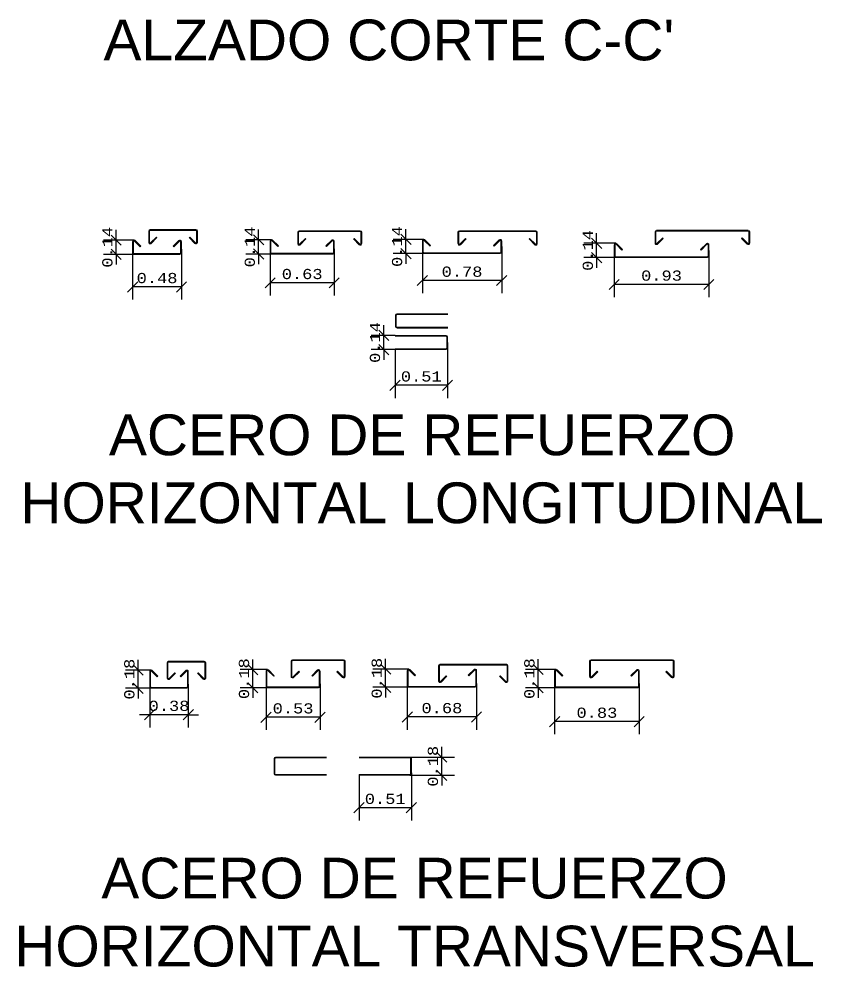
# Model space of a CAD drawing. Header units: millimetres. Extents: x 1263 to 2085, y 1308 to 1444.
# Drawn here: x 2043.97 to 2051.85, y 1368.88 to 1378.19 of the extents above; entities that cross this region are included whole.
import ezdxf

# ---------------------------------------------------------------- set-up
doc = ezdxf.new("R2010")
doc.units = ezdxf.units.MM
for name, color, linetype, lineweight in [('Acero de refuerzo estribos', 92, 'Continuous', 0), ('Acero de refuerzo horizontal', 30, 'Continuous', 0), ('Cotas', 144, 'Continuous', 0)]:
    doc.layers.add(name, color=color, linetype=linetype, lineweight=lineweight)
doc.styles.add('corrier new', font='cour.ttf', dxfattribs={"height": 0.1})
doc.styles.get("Standard").update_dxf_attribs({"font": 'arial.ttf'})
doc.dimstyles.new('Ing_metros_anotativa', dxfattribs={"dimscale": 0, "dimtxt": 0.1, "dimasz": 0.1, "dimexe": 0.125, "dimexo": 0.2, "dimgap": 0.03, "dimtad": 1, "dimzin": 1, "dimdsep": 46, "dimtxsty": 'corrier new', "dimblk": 'OBLIQUE', "dimcen": 0, "dimadec": 0, "dimazin": 0, "dimtfac": 1, "dimtix": 1, "dimtmove": 0, "dimatfit": 3, "dimfxl": 1, "dimarcsym": 0})

# ---------------------------------------------------------------- blocks, each defined once
blk = doc.blocks.new('Acero de refuerzo horizontal corto')
at = {"transparency": 33554687}
for p, q in [((-0.0143, 0), (-0.0143, 0.15)), ((-0.0064, 0), (-0.0064, 0.15)), ((0.3507, 0.1643), (0, 0.1643)), ((0.3507, 0.1563), (0, 0.1563)), ((0.3571, 0), (0.3571, 0.15)), ((0.365, 0), (0.365, 0.15))]:
    blk.add_line(p, q, dxfattribs=at)
for points in [[(-0.0097, -0.0105, -0.20907), (-0.0143, 0, -0.20907)], [(-0.0101, -0.0101, 0.414214), (0.0101, -0.0101), (0.0665, 0.0463), (0.0609, 0.0519), (0.0045, -0.0045, -0.414214), (-0.0045, -0.0045)], [(-0.0064, 0, 0.20907), (-0.0043, -0.0047)], [(0.3608, -0.0101, -0.414214), (0.3407, -0.0101), (0.2843, 0.0463), (0.2899, 0.0519), (0.3463, -0.0045, 0.414214), (0.3552, -0.0045)], [(0.3571, 0, -0.20907), (0.3551, -0.0047)], [(0.3604, -0.0105, 0.20907), (0.365, 0, 0.20907)]]:
    blk.add_lwpolyline(points, format="xyb", dxfattribs=at)
for centre, radius, start, end in [((0, 0.15), 0.0142, 90, 180), ((0, 0.15), 0.00635, 90, 180), ((0.3507, 0.15), 0.0142, 0, 90), ((0.3507, 0.15), 0.00635, 0, 90)]:
    blk.add_arc(centre, radius, start, end, dxfattribs=at)
blk = doc.blocks.new('Acero de refuerzo horizontal largo')
at = {"transparency": 33554687}
for p, q in [((-0.0143, 0), (-0.0143, 0.15)), ((-0.0064, 0), (-0.0064, 0.15)), ((0.6508, 0.1643), (0, 0.1643)), ((0.6508, 0.1564), (0, 0.1564)), ((0.6571, 0), (0.6571, 0.15)), ((0.665, 0), (0.665, 0.15))]:
    blk.add_line(p, q, dxfattribs=at)
for points in [[(-0.0097, -0.0105, -0.20907), (-0.0143, 0, -0.20907)], [(-0.0101, -0.0101, 0.414214), (0.0101, -0.0101), (0.0665, 0.0463), (0.0609, 0.0519), (0.0045, -0.0045, -0.414214), (-0.0045, -0.0045)], [(-0.0064, 0, 0.20907), (-0.0043, -0.0047)], [(0.6608, -0.0101, -0.414214), (0.6407, -0.0101), (0.5843, 0.0463), (0.5899, 0.0519), (0.6463, -0.0045, 0.414214), (0.6552, -0.0045)], [(0.6571, 0, -0.20907), (0.6551, -0.0047)], [(0.6604, -0.0105, 0.20907), (0.665, 0, 0.20907)]]:
    blk.add_lwpolyline(points, format="xyb", dxfattribs=at)
for centre, radius, start, end in [((0, 0.15), 0.0142, 90, 180), ((0, 0.15), 0.00635, 90, 180), ((0.6508, 0.15), 0.0142, 0, 90), ((0.6508, 0.15), 0.00635, 0, 90)]:
    blk.add_arc(centre, radius, start, end, dxfattribs=at)
blk = doc.blocks.new('acero más largo refuerzo horizontal')
at = {"transparency": 33554687}
for p, q in [((-0.0143, 0.15), (-0.0143, 0)), ((-0.0063, 0.15), (-0.0063, 0)), ((0.8071, 0.15), (0.8071, 0)), ((0.815, 0.15), (0.815, 0)), ((0.8008, -0.0063), (0, -0.0063)), ((0.8008, -0.0143), (0, -0.0143))]:
    blk.add_line(p, q, dxfattribs=at)
for points in [[(-0.0097, 0.1605, 0.20907), (-0.0143, 0.15, 0.20907)], [(-0.0101, 0.1601, -0.414214), (0.0101, 0.1601), (0.0665, 0.1037), (0.0609, 0.0981), (0.0045, 0.1545, 0.414214), (-0.0045, 0.1545)], [(-0.0063, 0.15, -0.20907), (-0.0043, 0.1547)], [(0.8108, 0.1601, 0.414214), (0.7907, 0.1601), (0.7343, 0.1037), (0.7399, 0.0981), (0.7963, 0.1545, -0.414214), (0.8052, 0.1545)], [(0.8071, 0.15, 0.20907), (0.8051, 0.1547)], [(0.8104, 0.1605, -0.20907), (0.815, 0.15, -0.20907)]]:
    blk.add_lwpolyline(points, format="xyb", dxfattribs=at)
for centre, radius, start, end in [((0, 0), 0.0142, 180, 270), ((0, 0), 0.00635, 180, 270), ((0.8008, 0), 0.0142, 270, 0), ((0.8008, 0), 0.00635, 270, 0)]:
    blk.add_arc(centre, radius, start, end, dxfattribs=at)
blk = doc.blocks.new('acero horizontal medio')
at = {"transparency": 33554687}
for p, q in [((-0.0143, 0), (-0.0143, 0.15)), ((-0.0064, 0), (-0.0064, 0.15)), ((0, 0.1643), (0.5008, 0.1643)), ((0, 0.1564), (0.5008, 0.1564)), ((0.5071, 0), (0.5071, 0.15)), ((0.515, 0), (0.515, 0.15))]:
    blk.add_line(p, q, dxfattribs=at)
for points in [[(-0.0097, -0.0105, -0.20907), (-0.0143, 0, -0.20907)], [(-0.0101, -0.0101, 0.414214), (0.0101, -0.0101), (0.0665, 0.0463), (0.0609, 0.0519), (0.0045, -0.0045, -0.414214), (-0.0045, -0.0045)], [(-0.0064, 0, 0.20907), (-0.0043, -0.0047)], [(0.5108, -0.0101, -0.414214), (0.4907, -0.0101), (0.4343, 0.0463), (0.4399, 0.0519), (0.4963, -0.0045, 0.414214), (0.5052, -0.0045)], [(0.5071, 0, -0.20907), (0.5051, -0.0047)], [(0.5104, -0.0105, 0.20907), (0.515, 0, 0.20907)]]:
    blk.add_lwpolyline(points, format="xyb", dxfattribs=at)
for centre, radius, start, end in [((0, 0.15), 0.0142, 90, 180), ((0, 0.15), 0.00635, 90, 180), ((0.5008, 0.15), 0.0142, 360, 90), ((0.5008, 0.15), 0.00635, 0, 90)]:
    blk.add_arc(centre, radius, start, end, dxfattribs=at)
blk = doc.blocks.new('horizontal 1 10 corte')
at = {"transparency": 33554687}
for p, q in [((-0.0143, 0), (-0.0143, -0.1115)), ((-0.0064, 0), (-0.0064, -0.1115)), ((0.4563, 0), (0.4563, -0.1115)), ((0.4642, 0), (0.4642, -0.1115)), ((0.45, -0.1179), (0, -0.1179)), ((0.45, -0.1258), (0, -0.1258))]:
    blk.add_line(p, q, dxfattribs=at)
for points in [[(-0.0097, 0.0105, 0.20907), (-0.0143, 0, 0.20907)], [(-0.0101, 0.0101, -0.414214), (0.0101, 0.0101), (0.0665, -0.0463), (0.0609, -0.0519), (0.0045, 0.0045, 0.414214), (-0.0045, 0.0045)], [(-0.0064, 0, -0.20907), (-0.0043, 0.0047)], [(0.4601, 0.0101, 0.414214), (0.4399, 0.0101), (0.3835, -0.0463), (0.3891, -0.0519), (0.4455, 0.0045, -0.414214), (0.4545, 0.0045)], [(0.4563, 0, 0.20907), (0.4543, 0.0047)], [(0.4597, 0.0105, -0.20907), (0.4642, 0, -0.20907)]]:
    blk.add_lwpolyline(points, format="xyb", dxfattribs=at)
for centre, radius, start, end in [((0, -0.1115), 0.0142, 180, 270), ((0, -0.1115), 0.00635, 180, 270), ((0.45, -0.1115), 0.0142, 270, 0), ((0.45, -0.1115), 0.00635, 270, 0)]:
    blk.add_arc(centre, radius, start, end, dxfattribs=at)
blk = doc.blocks.new('horizontal 2 10 corte')
at = {"transparency": 33554687}
for p, q in [((-0.0143, 0), (-0.0143, -0.1115)), ((-0.0064, 0), (-0.0064, -0.1115)), ((0.6063, 0), (0.6063, -0.1115)), ((0.6143, 0), (0.6143, -0.1115)), ((0.6, -0.1178), (0, -0.1178)), ((0.6, -0.1258), (0, -0.1258))]:
    blk.add_line(p, q, dxfattribs=at)
for points in [[(-0.0097, 0.0105, 0.20907), (-0.0143, 0, 0.20907)], [(-0.0101, 0.0101, -0.414214), (0.0101, 0.0101), (0.0665, -0.0463), (0.0609, -0.0519), (0.0045, 0.0045, 0.414214), (-0.0045, 0.0045)], [(-0.0064, 0, -0.20907), (-0.0043, 0.0047)], [(0.6101, 0.0101, 0.414214), (0.5899, 0.0101), (0.5335, -0.0463), (0.5391, -0.0519), (0.5955, 0.0045, -0.414214), (0.6045, 0.0045)], [(0.6063, 0, 0.20907), (0.6043, 0.0047)], [(0.6097, 0.0105, -0.20907), (0.6143, 0, -0.20907)]]:
    blk.add_lwpolyline(points, format="xyb", dxfattribs=at)
for centre, radius, start, end in [((0, -0.1115), 0.0142, 180, 270), ((0, -0.1115), 0.00635, 180, 270), ((0.6, -0.1115), 0.0142, 270, 0), ((0.6, -0.1115), 0.00635, 270, 0)]:
    blk.add_arc(centre, radius, start, end, dxfattribs=at)
blk = doc.blocks.new('horizontal 3 10')
at = {"transparency": 33554687}
for p, q in [((-0.7642, 0), (-0.7642, -0.1115)), ((-0.7563, 0), (-0.7563, -0.1115)), ((0.0063, 0), (0.0063, -0.1115)), ((0.0142, 0), (0.0142, -0.1115)), ((0, -0.1179), (-0.75, -0.1179)), ((0, -0.1258), (-0.75, -0.1258))]:
    blk.add_line(p, q, dxfattribs=at)
for points in [[(-0.7597, 0.0105, 0.20907), (-0.7642, 0, 0.20907)], [(-0.7601, 0.0101, -0.414214), (-0.7399, 0.0101), (-0.6835, -0.0463), (-0.6891, -0.0519), (-0.7455, 0.0045, 0.414214), (-0.7545, 0.0045)], [(-0.7563, 0, -0.20907), (-0.7543, 0.0047)], [(0.0101, 0.0101, 0.414214), (-0.0101, 0.0101), (-0.0665, -0.0463), (-0.0609, -0.0519), (-0.0045, 0.0045, -0.414214), (0.0045, 0.0045)], [(0.0063, 0, 0.20907), (0.0043, 0.0047)], [(0.0097, 0.0105, -0.20907), (0.0142, 0, -0.20907)]]:
    blk.add_lwpolyline(points, format="xyb", dxfattribs=at)
for centre, radius, start, end in [((-0.75, -0.1115), 0.0142, 180, 270), ((-0.75, -0.1115), 0.00635, 180, 270), ((0, -0.1115), 0.0142, 270, 0), ((0, -0.1115), 0.00635, 270, 0)]:
    blk.add_arc(centre, radius, start, end, dxfattribs=at)
blk = doc.blocks.new('horizontal 4 10')
at = {"transparency": 33554687}
for p, q in [((-0.0063, 0), (-0.0063, -0.1115)), ((-0.0143, 0), (-0.0143, -0.1115)), ((0.9064, 0), (0.9064, -0.1115)), ((0.9143, 0), (0.9143, -0.1115)), ((0.9, -0.1179), (0, -0.1179)), ((0.9, -0.1258), (0, -0.1258))]:
    blk.add_line(p, q, dxfattribs=at)
for points in [[(-0.0097, 0.0105, 0.20907), (-0.0143, 0, 0.20907)], [(-0.0101, 0.0101, -0.414214), (0.0101, 0.0101), (0.0665, -0.0463), (0.0609, -0.0519), (0.0045, 0.0045, 0.414214), (-0.0045, 0.0045)], [(-0.0063, 0, -0.20907), (-0.0043, 0.0047)], [(0.9101, 0.0101, 0.414214), (0.8899, 0.0101), (0.8335, -0.0463), (0.8391, -0.0519), (0.8955, 0.0045, -0.414214), (0.9045, 0.0045)], [(0.9064, 0, 0.20907), (0.9043, 0.0047)], [(0.9097, 0.0105, -0.20907), (0.9143, 0, -0.20907)]]:
    blk.add_lwpolyline(points, format="xyb", dxfattribs=at)
for centre, radius, start, end in [((0, -0.1115), 0.0142, 180, 270), ((0, -0.1115), 0.00635, 180, 270), ((0.9, -0.1115), 0.0142, 270, 0), ((0.9, -0.1115), 0.00635, 270, 0)]:
    blk.add_arc(centre, radius, start, end, dxfattribs=at)
blk = doc.blocks.new('_Oblique')
at = {"color": 0, "linetype": 'ByBlock', "lineweight": -2}
blk.add_line((-0.5, -0.5), (0.5, 0.5), dxfattribs=at)
blk = doc.blocks.new('*D337')
at = {"layer": 'Cotas', "color": 0, "lineweight": -2, "transparency": 16777216}
for p, q in [((2044.9249, 1376.0165), (2044.9249, 1376.1165)), ((2045.1006, 1376.0165), (2044.7999, 1376.0165)), ((2044.9249, 1375.8765), (2044.9249, 1376.0165)), ((2045.1006, 1375.8765), (2044.7999, 1375.8765)), ((2044.9249, 1375.8765), (2044.9249, 1375.7765))]:
    blk.add_line(p, q, dxfattribs=at)
at = {"layer": 'Defpoints', "color": 0, "transparency": 16777216}
for p in [(2044.9249, 1376.0165), (2045.1006, 1376.0165), (2045.1006, 1375.8765)]:
    blk.add_point(p, dxfattribs=at)
at = {"layer": 'Cotas', "color": 0, "lineweight": -2, "transparency": 16777216, "xscale": 0.1, "yscale": 0.1, "zscale": 0.1}
for p, rotation in [((2044.9249, 1376.0165), 270), ((2044.9249, 1375.8765), 90)]:
    blk.add_blockref('_Oblique', p, dxfattribs=dict(at, rotation=rotation))
at = {"layer": 'Cotas', "color": 0, "transparency": 16777216, "insert": (2044.8387, 1375.9465), "char_height": 0.1, "attachment_point": 5, "rotation": 90, "style": 'corrier new'}
blk.add_mtext('0.14', dxfattribs=at)
blk = doc.blocks.new('*D338')
at = {"layer": 'Cotas', "color": 0, "lineweight": -2, "transparency": 16777216}
for p, q in [((2045.0863, 1375.9272), (2045.0863, 1375.4323)), ((2045.5648, 1375.9272), (2045.5648, 1375.4323)), ((2045.5648, 1375.5573), (2045.0863, 1375.5573))]:
    blk.add_line(p, q, dxfattribs=at)
at = {"layer": 'Defpoints', "color": 0, "transparency": 16777216}
for p in [(2045.0863, 1375.9272), (2045.5648, 1375.9272), (2045.0863, 1375.5573)]:
    blk.add_point(p, dxfattribs=at)
at = {"layer": 'Cotas', "color": 0, "lineweight": -2, "transparency": 16777216, "xscale": 0.1, "yscale": 0.1, "zscale": 0.1, "rotation": 180}
blk.add_blockref('_Oblique', (2045.0863, 1375.5573), dxfattribs=at)
at = {"layer": 'Cotas', "color": 0, "lineweight": -2, "transparency": 16777216, "xscale": 0.1, "yscale": 0.1, "zscale": 0.1}
blk.add_blockref('_Oblique', (2045.5648, 1375.5573), dxfattribs=at)
at = {"layer": 'Cotas', "color": 0, "transparency": 16777216, "insert": (2045.3256, 1375.6435), "char_height": 0.1, "attachment_point": 5, "style": 'corrier new'}
blk.add_mtext('0.48', dxfattribs=at)
blk = doc.blocks.new('*D339')
at = {"layer": 'Cotas', "color": 0, "lineweight": -2, "transparency": 16777216}
for p, q in [((2046.4354, 1375.9293), (2046.4354, 1375.4719)), ((2047.0639, 1375.9293), (2047.0639, 1375.4719)), ((2047.0639, 1375.5969), (2046.4354, 1375.5969))]:
    blk.add_line(p, q, dxfattribs=at)
at = {"layer": 'Defpoints', "color": 0, "transparency": 16777216}
for p in [(2046.4354, 1375.9293), (2047.0639, 1375.9293), (2046.4354, 1375.5969)]:
    blk.add_point(p, dxfattribs=at)
at = {"layer": 'Cotas', "color": 0, "lineweight": -2, "transparency": 16777216, "xscale": 0.1, "yscale": 0.1, "zscale": 0.1, "rotation": 180}
blk.add_blockref('_Oblique', (2046.4354, 1375.5969), dxfattribs=at)
at = {"layer": 'Cotas', "color": 0, "lineweight": -2, "transparency": 16777216, "xscale": 0.1, "yscale": 0.1, "zscale": 0.1}
blk.add_blockref('_Oblique', (2047.0639, 1375.5969), dxfattribs=at)
at = {"layer": 'Cotas', "color": 0, "transparency": 16777216, "insert": (2046.7496, 1375.6831), "char_height": 0.1, "attachment_point": 5, "style": 'corrier new'}
blk.add_mtext('0.63', dxfattribs=at)
blk = doc.blocks.new('*D340')
at = {"layer": 'Cotas', "color": 0, "lineweight": -2, "transparency": 16777216}
for p, q in [((2046.3225, 1376.0195), (2046.3225, 1376.1195)), ((2046.4496, 1376.0195), (2046.1975, 1376.0195)), ((2046.3225, 1375.8795), (2046.3225, 1376.0195)), ((2046.4496, 1375.8795), (2046.1975, 1375.8795)), ((2046.3225, 1375.8795), (2046.3225, 1375.7795))]:
    blk.add_line(p, q, dxfattribs=at)
at = {"layer": 'Defpoints', "color": 0, "transparency": 16777216}
for p in [(2046.3225, 1376.0195), (2046.4496, 1376.0195), (2046.4496, 1375.8795)]:
    blk.add_point(p, dxfattribs=at)
at = {"layer": 'Cotas', "color": 0, "lineweight": -2, "transparency": 16777216, "xscale": 0.1, "yscale": 0.1, "zscale": 0.1}
for p, rotation in [((2046.3225, 1376.0195), 270), ((2046.3225, 1375.8795), 90)]:
    blk.add_blockref('_Oblique', p, dxfattribs=dict(at, rotation=rotation))
at = {"layer": 'Cotas', "color": 0, "transparency": 16777216, "insert": (2046.2363, 1375.9495), "char_height": 0.1, "attachment_point": 5, "rotation": 90, "style": 'corrier new'}
blk.add_mtext('0.14', dxfattribs=at)
blk = doc.blocks.new('*D341')
at = {"layer": 'Cotas', "color": 0, "lineweight": -2, "transparency": 16777216}
for p, q in [((2047.9291, 1375.9536), (2047.9291, 1375.4948)), ((2048.7076, 1375.9536), (2048.7076, 1375.4948)), ((2048.7076, 1375.6198), (2047.9291, 1375.6198))]:
    blk.add_line(p, q, dxfattribs=at)
at = {"layer": 'Defpoints', "color": 0, "transparency": 16777216}
for p in [(2047.9291, 1375.9536), (2048.7076, 1375.9536), (2047.9291, 1375.6198)]:
    blk.add_point(p, dxfattribs=at)
at = {"layer": 'Cotas', "color": 0, "lineweight": -2, "transparency": 16777216, "xscale": 0.1, "yscale": 0.1, "zscale": 0.1, "rotation": 180}
blk.add_blockref('_Oblique', (2047.9291, 1375.6198), dxfattribs=at)
at = {"layer": 'Cotas', "color": 0, "lineweight": -2, "transparency": 16777216, "xscale": 0.1, "yscale": 0.1, "zscale": 0.1}
blk.add_blockref('_Oblique', (2048.7076, 1375.6198), dxfattribs=at)
at = {"layer": 'Cotas', "color": 0, "transparency": 16777216, "insert": (2048.3183, 1375.706), "char_height": 0.1, "attachment_point": 5, "style": 'corrier new'}
blk.add_mtext('0.78', dxfattribs=at)
blk = doc.blocks.new('*D342')
at = {"layer": 'Cotas', "color": 0, "lineweight": -2, "transparency": 16777216}
for p, q in [((2047.7677, 1376.0236), (2047.7677, 1376.1236)), ((2047.9433, 1376.0236), (2047.6427, 1376.0236)), ((2047.7677, 1375.8836), (2047.7677, 1376.0236)), ((2047.9433, 1375.8836), (2047.6427, 1375.8836)), ((2047.7677, 1375.8836), (2047.7677, 1375.7836))]:
    blk.add_line(p, q, dxfattribs=at)
at = {"layer": 'Defpoints', "color": 0, "transparency": 16777216}
for p in [(2047.7677, 1376.0236), (2047.9433, 1376.0236), (2047.9433, 1375.8836)]:
    blk.add_point(p, dxfattribs=at)
at = {"layer": 'Cotas', "color": 0, "lineweight": -2, "transparency": 16777216, "xscale": 0.1, "yscale": 0.1, "zscale": 0.1}
for p, rotation in [((2047.7677, 1376.0236), 270), ((2047.7677, 1375.8836), 90)]:
    blk.add_blockref('_Oblique', p, dxfattribs=dict(at, rotation=rotation))
at = {"layer": 'Cotas', "color": 0, "transparency": 16777216, "insert": (2047.6815, 1375.9536), "char_height": 0.1, "attachment_point": 5, "rotation": 90, "style": 'corrier new'}
blk.add_mtext('0.14', dxfattribs=at)
blk = doc.blocks.new('*D343')
at = {"layer": 'Cotas', "color": 0, "lineweight": -2, "transparency": 16777216}
for p, q in [((2049.8117, 1375.915), (2049.8117, 1375.4563)), ((2050.7402, 1375.915), (2050.7402, 1375.4563)), ((2050.7402, 1375.5813), (2049.8117, 1375.5813))]:
    blk.add_line(p, q, dxfattribs=at)
at = {"layer": 'Defpoints', "color": 0, "transparency": 16777216}
for p in [(2049.8117, 1375.915), (2050.7402, 1375.915), (2049.8117, 1375.5813)]:
    blk.add_point(p, dxfattribs=at)
at = {"layer": 'Cotas', "color": 0, "lineweight": -2, "transparency": 16777216, "xscale": 0.1, "yscale": 0.1, "zscale": 0.1, "rotation": 180}
blk.add_blockref('_Oblique', (2049.8117, 1375.5813), dxfattribs=at)
at = {"layer": 'Cotas', "color": 0, "lineweight": -2, "transparency": 16777216, "xscale": 0.1, "yscale": 0.1, "zscale": 0.1}
blk.add_blockref('_Oblique', (2050.7402, 1375.5813), dxfattribs=at)
at = {"layer": 'Cotas', "color": 0, "transparency": 16777216, "insert": (2050.2759, 1375.6675), "char_height": 0.1, "attachment_point": 5, "style": 'corrier new'}
blk.add_mtext('0.93', dxfattribs=at)
blk = doc.blocks.new('*D344')
at = {"layer": 'Cotas', "color": 0, "lineweight": -2, "transparency": 16777216}
for p, q in [((2049.6393, 1375.985), (2049.6393, 1376.085)), ((2049.8259, 1375.985), (2049.5143, 1375.985)), ((2049.6393, 1375.845), (2049.6393, 1375.985)), ((2049.8259, 1375.845), (2049.5143, 1375.845)), ((2049.6393, 1375.845), (2049.6393, 1375.745))]:
    blk.add_line(p, q, dxfattribs=at)
at = {"layer": 'Defpoints', "color": 0, "transparency": 16777216}
for p in [(2049.6393, 1375.985), (2049.8259, 1375.985), (2049.8259, 1375.845)]:
    blk.add_point(p, dxfattribs=at)
at = {"layer": 'Cotas', "color": 0, "lineweight": -2, "transparency": 16777216, "xscale": 0.1, "yscale": 0.1, "zscale": 0.1}
for p, rotation in [((2049.6393, 1375.985), 270), ((2049.6393, 1375.845), 90)]:
    blk.add_blockref('_Oblique', p, dxfattribs=dict(at, rotation=rotation))
at = {"layer": 'Cotas', "color": 0, "transparency": 16777216, "insert": (2049.5531, 1375.915), "char_height": 0.1, "attachment_point": 5, "rotation": 90, "style": 'corrier new'}
blk.add_mtext('0.14', dxfattribs=at)
blk = doc.blocks.new('estribo delgado')
at = {"layer": 'Acero de refuerzo estribos', "transparency": 33554687}
for p, q in [((-0.0143, 0.1115), (-0.0143, 0)), ((-0.0064, 0.1115), (-0.0064, 0))]:
    blk.add_line(p, q, dxfattribs=at)
at = {"layer": 'Acero de refuerzo estribos'}
for p, q in [((0, 0.1258), (0.5, 0.1258)), ((0, 0.1179), (0.5, 0.1179)), ((0, -0.0064), (0.5, -0.0064)), ((0, -0.0143), (0.5, -0.0143))]:
    blk.add_line(p, q, dxfattribs=at)
at = {"layer": 'Acero de refuerzo estribos', "transparency": 33554687}
for centre, radius, start, end in [((0, 0.1115), 0.0142, 90, 180), ((0, 0.1115), 0.00635, 90, 180), ((0, 0), 0.0142, 180, 270), ((0, 0), 0.00635, 174.15874, 270)]:
    blk.add_arc(centre, radius, start, end, dxfattribs=at)
blk = doc.blocks.new('*D345')
at = {"layer": 'Cotas', "color": 0, "lineweight": -2, "transparency": 16777216}
for p, q in [((2047.6611, 1374.9498), (2047.6611, 1374.4672)), ((2048.1754, 1375.0119), (2048.1754, 1374.4672)), ((2048.1754, 1374.5922), (2047.6611, 1374.5922))]:
    blk.add_line(p, q, dxfattribs=at)
at = {"layer": 'Defpoints', "color": 0, "transparency": 16777216}
for p in [(2047.6611, 1374.9498), (2048.1754, 1375.0119), (2047.6611, 1374.5922)]:
    blk.add_point(p, dxfattribs=at)
at = {"layer": 'Cotas', "color": 0, "lineweight": -2, "transparency": 16777216, "xscale": 0.1, "yscale": 0.1, "zscale": 0.1, "rotation": 180}
blk.add_blockref('_Oblique', (2047.6611, 1374.5922), dxfattribs=at)
at = {"layer": 'Cotas', "color": 0, "lineweight": -2, "transparency": 16777216, "xscale": 0.1, "yscale": 0.1, "zscale": 0.1}
blk.add_blockref('_Oblique', (2048.1754, 1374.5922), dxfattribs=at)
at = {"layer": 'Cotas', "color": 0, "transparency": 16777216, "insert": (2047.9182, 1374.6784), "char_height": 0.1, "attachment_point": 5, "style": 'corrier new'}
blk.add_mtext('0.51', dxfattribs=at)
blk = doc.blocks.new('*D346')
at = {"layer": 'Cotas', "color": 0, "lineweight": -2, "transparency": 16777216}
for p, q in [((2047.5506, 1375.0819), (2047.5506, 1375.1819)), ((2047.6611, 1375.0819), (2047.4256, 1375.0819)), ((2047.5506, 1374.9419), (2047.5506, 1375.0819)), ((2047.6611, 1374.9419), (2047.4256, 1374.9419)), ((2047.5506, 1374.9419), (2047.5506, 1374.8419))]:
    blk.add_line(p, q, dxfattribs=at)
at = {"layer": 'Defpoints', "color": 0, "transparency": 16777216}
for p in [(2047.5506, 1375.0819), (2047.6611, 1375.0819), (2047.6611, 1374.9419)]:
    blk.add_point(p, dxfattribs=at)
at = {"layer": 'Cotas', "color": 0, "lineweight": -2, "transparency": 16777216, "xscale": 0.1, "yscale": 0.1, "zscale": 0.1}
for p, rotation in [((2047.5506, 1375.0819), 270), ((2047.5506, 1374.9419), 90)]:
    blk.add_blockref('_Oblique', p, dxfattribs=dict(at, rotation=rotation))
at = {"layer": 'Cotas', "color": 0, "transparency": 16777216, "insert": (2047.4644, 1375.0119), "char_height": 0.1, "attachment_point": 5, "rotation": 90, "style": 'corrier new'}
blk.add_mtext('0.14', dxfattribs=at)
blk = doc.blocks.new('estribos grueso')
at = {"layer": 'Acero de refuerzo estribos', "transparency": 33554687}
for p, q in [((-0.0143, 0), (-0.0143, -0.15)), ((-0.0064, 0), (-0.0063, -0.1494))]:
    blk.add_line(p, q, dxfattribs=at)
at = {"layer": 'Acero de refuerzo estribos'}
for p, q in [((0, 0.0142), (0.5, 0.0142)), ((0, 0.0064), (0.5, 0.0064)), ((0, -0.1564), (0.5, -0.1564)), ((0, -0.1642), (0.5, -0.1642))]:
    blk.add_line(p, q, dxfattribs=at)
at = {"layer": 'Acero de refuerzo estribos', "transparency": 33554687}
for centre, radius, start, end in [((0, 0), 0.0142, 90, 180), ((0, 0), 0.00635, 90, 180), ((0, -0.15), 0.0142, 180, 270), ((0, -0.15), 0.00635, 174.15874, 270)]:
    blk.add_arc(centre, radius, start, end, dxfattribs=at)
blk = doc.blocks.new('*D276')
at = {"layer": 'Cotas', "color": 0, "lineweight": -2, "transparency": 16777216}
for p, q in [((2045.2532, 1371.6586), (2045.2532, 1371.2351)), ((2045.6324, 1371.6586), (2045.6324, 1371.2351)), ((2045.2532, 1371.3601), (2045.1532, 1371.3601)), ((2045.6324, 1371.3601), (2045.2532, 1371.3601)), ((2045.6324, 1371.3601), (2045.7324, 1371.3601))]:
    blk.add_line(p, q, dxfattribs=at)
at = {"layer": 'Defpoints', "color": 0, "transparency": 16777216}
for p in [(2045.2532, 1371.6586), (2045.6324, 1371.6586), (2045.2532, 1371.3601)]:
    blk.add_point(p, dxfattribs=at)
at = {"layer": 'Cotas', "color": 0, "lineweight": -2, "transparency": 16777216, "xscale": 0.1, "yscale": 0.1, "zscale": 0.1}
blk.add_blockref('_Oblique', (2045.2532, 1371.3601), dxfattribs=at)
at = {"layer": 'Cotas', "color": 0, "lineweight": -2, "transparency": 16777216, "xscale": 0.1, "yscale": 0.1, "zscale": 0.1, "rotation": 180}
blk.add_blockref('_Oblique', (2045.6324, 1371.3601), dxfattribs=at)
at = {"layer": 'Cotas', "color": 0, "transparency": 16777216, "insert": (2045.4428, 1371.4463), "char_height": 0.1, "attachment_point": 5, "style": 'corrier new'}
blk.add_mtext('0.38', dxfattribs=at)
blk = doc.blocks.new('*D277')
at = {"layer": 'Cotas', "color": 0, "lineweight": -2, "transparency": 16777216}
for p, q in [((2045.1404, 1371.7981), (2045.1404, 1371.8981)), ((2045.2674, 1371.7981), (2045.0154, 1371.7981)), ((2045.1404, 1371.6196), (2045.1404, 1371.7981)), ((2045.2674, 1371.6196), (2045.0154, 1371.6196)), ((2045.1404, 1371.6196), (2045.1404, 1371.5196))]:
    blk.add_line(p, q, dxfattribs=at)
at = {"layer": 'Defpoints', "color": 0, "transparency": 16777216}
for p in [(2045.1404, 1371.7981), (2045.2674, 1371.7981), (2045.2674, 1371.6196)]:
    blk.add_point(p, dxfattribs=at)
at = {"layer": 'Cotas', "color": 0, "lineweight": -2, "transparency": 16777216, "xscale": 0.1, "yscale": 0.1, "zscale": 0.1}
for p, rotation in [((2045.1404, 1371.7981), 270), ((2045.1404, 1371.6196), 90)]:
    blk.add_blockref('_Oblique', p, dxfattribs=dict(at, rotation=rotation))
at = {"layer": 'Cotas', "color": 0, "transparency": 16777216, "insert": (2045.0542, 1371.7089), "char_height": 0.1, "attachment_point": 5, "rotation": 90, "style": 'corrier new'}
blk.add_mtext('0.18', dxfattribs=at)
blk = doc.blocks.new('*D278')
at = {"layer": 'Cotas', "color": 0, "lineweight": -2, "transparency": 16777216}
for p, q in [((2046.2654, 1371.8028), (2046.2654, 1371.9028)), ((2046.4098, 1371.8028), (2046.1404, 1371.8028)), ((2046.2654, 1371.6243), (2046.2654, 1371.8028)), ((2046.4098, 1371.6243), (2046.1404, 1371.6243)), ((2046.2654, 1371.6243), (2046.2654, 1371.5243))]:
    blk.add_line(p, q, dxfattribs=at)
at = {"layer": 'Defpoints', "color": 0, "transparency": 16777216}
for p in [(2046.2654, 1371.8028), (2046.4098, 1371.8028), (2046.4098, 1371.6243)]:
    blk.add_point(p, dxfattribs=at)
at = {"layer": 'Cotas', "color": 0, "lineweight": -2, "transparency": 16777216, "xscale": 0.1, "yscale": 0.1, "zscale": 0.1}
for p, rotation in [((2046.2654, 1371.8028), 270), ((2046.2654, 1371.6243), 90)]:
    blk.add_blockref('_Oblique', p, dxfattribs=dict(at, rotation=rotation))
at = {"layer": 'Cotas', "color": 0, "transparency": 16777216, "insert": (2046.1792, 1371.7135), "char_height": 0.1, "attachment_point": 5, "rotation": 90, "style": 'corrier new'}
blk.add_mtext('0.18', dxfattribs=at)
blk = doc.blocks.new('*D279')
at = {"layer": 'Cotas', "color": 0, "lineweight": -2, "transparency": 16777216}
for p, q in [((2047.5681, 1371.8073), (2047.5681, 1371.9073)), ((2047.7954, 1371.8073), (2047.4431, 1371.8073)), ((2047.5681, 1371.6288), (2047.5681, 1371.8073)), ((2047.7954, 1371.6288), (2047.4431, 1371.6288)), ((2047.5681, 1371.6288), (2047.5681, 1371.5288))]:
    blk.add_line(p, q, dxfattribs=at)
at = {"layer": 'Defpoints', "color": 0, "transparency": 16777216}
for p in [(2047.5681, 1371.8073), (2047.7954, 1371.8073), (2047.7954, 1371.6288)]:
    blk.add_point(p, dxfattribs=at)
at = {"layer": 'Cotas', "color": 0, "lineweight": -2, "transparency": 16777216, "xscale": 0.1, "yscale": 0.1, "zscale": 0.1}
for p, rotation in [((2047.5681, 1371.8073), 270), ((2047.5681, 1371.6288), 90)]:
    blk.add_blockref('_Oblique', p, dxfattribs=dict(at, rotation=rotation))
at = {"layer": 'Cotas', "color": 0, "transparency": 16777216, "insert": (2047.4819, 1371.7181), "char_height": 0.1, "attachment_point": 5, "rotation": 90, "style": 'corrier new'}
blk.add_mtext('0.18', dxfattribs=at)
blk = doc.blocks.new('*D280')
at = {"layer": 'Cotas', "color": 0, "lineweight": -2, "transparency": 16777216}
for p, q in [((2049.0657, 1371.8036), (2049.0657, 1371.9036)), ((2049.2414, 1371.8036), (2048.9407, 1371.8036)), ((2049.0657, 1371.6251), (2049.0657, 1371.8036)), ((2049.2414, 1371.6251), (2048.9407, 1371.6251)), ((2049.0657, 1371.6251), (2049.0657, 1371.5251))]:
    blk.add_line(p, q, dxfattribs=at)
at = {"layer": 'Defpoints', "color": 0, "transparency": 16777216}
for p in [(2049.0657, 1371.8036), (2049.2414, 1371.8036), (2049.2414, 1371.6251)]:
    blk.add_point(p, dxfattribs=at)
at = {"layer": 'Cotas', "color": 0, "lineweight": -2, "transparency": 16777216, "xscale": 0.1, "yscale": 0.1, "zscale": 0.1}
for p, rotation in [((2049.0657, 1371.8036), 270), ((2049.0657, 1371.6251), 90)]:
    blk.add_blockref('_Oblique', p, dxfattribs=dict(at, rotation=rotation))
at = {"layer": 'Cotas', "color": 0, "transparency": 16777216, "insert": (2048.9795, 1371.7143), "char_height": 0.1, "attachment_point": 5, "rotation": 90, "style": 'corrier new'}
blk.add_mtext('0.18', dxfattribs=at)
blk = doc.blocks.new('*D281')
at = {"layer": 'Cotas', "color": 0, "lineweight": -2, "transparency": 16777216}
for p, q in [((2046.3955, 1371.6615), (2046.3955, 1371.2101)), ((2046.9248, 1371.6615), (2046.9248, 1371.2101)), ((2046.9248, 1371.3351), (2046.3955, 1371.3351))]:
    blk.add_line(p, q, dxfattribs=at)
at = {"layer": 'Defpoints', "color": 0, "transparency": 16777216}
for p in [(2046.3955, 1371.6615), (2046.9248, 1371.6615), (2046.3955, 1371.3351)]:
    blk.add_point(p, dxfattribs=at)
at = {"layer": 'Cotas', "color": 0, "lineweight": -2, "transparency": 16777216, "xscale": 0.1, "yscale": 0.1, "zscale": 0.1, "rotation": 180}
blk.add_blockref('_Oblique', (2046.3955, 1371.3351), dxfattribs=at)
at = {"layer": 'Cotas', "color": 0, "lineweight": -2, "transparency": 16777216, "xscale": 0.1, "yscale": 0.1, "zscale": 0.1}
blk.add_blockref('_Oblique', (2046.9248, 1371.3351), dxfattribs=at)
at = {"layer": 'Cotas', "color": 0, "transparency": 16777216, "insert": (2046.6602, 1371.4213), "char_height": 0.1, "attachment_point": 5, "style": 'corrier new'}
blk.add_mtext('0.53', dxfattribs=at)
blk = doc.blocks.new('*D282')
at = {"layer": 'Cotas', "color": 0, "lineweight": -2, "transparency": 16777216}
for p, q in [((2047.7812, 1371.6666), (2047.7812, 1371.2131)), ((2048.4604, 1371.6666), (2048.4604, 1371.2131)), ((2048.4604, 1371.3381), (2047.7812, 1371.3381))]:
    blk.add_line(p, q, dxfattribs=at)
at = {"layer": 'Defpoints', "color": 0, "transparency": 16777216}
for p in [(2047.7812, 1371.6666), (2048.4604, 1371.6666), (2047.7812, 1371.3381)]:
    blk.add_point(p, dxfattribs=at)
at = {"layer": 'Cotas', "color": 0, "lineweight": -2, "transparency": 16777216, "xscale": 0.1, "yscale": 0.1, "zscale": 0.1, "rotation": 180}
blk.add_blockref('_Oblique', (2047.7812, 1371.3381), dxfattribs=at)
at = {"layer": 'Cotas', "color": 0, "lineweight": -2, "transparency": 16777216, "xscale": 0.1, "yscale": 0.1, "zscale": 0.1}
blk.add_blockref('_Oblique', (2048.4604, 1371.3381), dxfattribs=at)
at = {"layer": 'Cotas', "color": 0, "transparency": 16777216, "insert": (2048.1208, 1371.4243), "char_height": 0.1, "attachment_point": 5, "style": 'corrier new'}
blk.add_mtext('0.68', dxfattribs=at)
blk = doc.blocks.new('*D283')
at = {"layer": 'Cotas', "color": 0, "lineweight": -2, "transparency": 16777216}
for p, q in [((2049.2271, 1371.665), (2049.2271, 1371.1675)), ((2050.0564, 1371.665), (2050.0564, 1371.1675)), ((2050.0564, 1371.2925), (2049.2271, 1371.2925))]:
    blk.add_line(p, q, dxfattribs=at)
at = {"layer": 'Defpoints', "color": 0, "transparency": 16777216}
for p in [(2049.2271, 1371.665), (2050.0564, 1371.665), (2049.2271, 1371.2925)]:
    blk.add_point(p, dxfattribs=at)
at = {"layer": 'Cotas', "color": 0, "lineweight": -2, "transparency": 16777216, "xscale": 0.1, "yscale": 0.1, "zscale": 0.1, "rotation": 180}
blk.add_blockref('_Oblique', (2049.2271, 1371.2925), dxfattribs=at)
at = {"layer": 'Cotas', "color": 0, "lineweight": -2, "transparency": 16777216, "xscale": 0.1, "yscale": 0.1, "zscale": 0.1}
blk.add_blockref('_Oblique', (2050.0564, 1371.2925), dxfattribs=at)
at = {"layer": 'Cotas', "color": 0, "transparency": 16777216, "insert": (2049.6418, 1371.3787), "char_height": 0.1, "attachment_point": 5, "style": 'corrier new'}
blk.add_mtext('0.83', dxfattribs=at)
blk = doc.blocks.new('*D284')
at = {"layer": 'Cotas', "color": 0, "lineweight": -2, "transparency": 16777216}
for p, q in [((2048.1193, 1370.9437), (2048.1193, 1371.0437)), ((2047.8073, 1370.9437), (2048.2443, 1370.9437)), ((2048.1193, 1370.7652), (2048.1193, 1370.9437)), ((2047.8073, 1370.7652), (2048.2443, 1370.7652)), ((2048.1193, 1370.7652), (2048.1193, 1370.6652))]:
    blk.add_line(p, q, dxfattribs=at)
at = {"layer": 'Defpoints', "color": 0, "transparency": 16777216}
for p in [(2047.8073, 1370.9437), (2048.1193, 1370.9437), (2047.8073, 1370.7652)]:
    blk.add_point(p, dxfattribs=at)
at = {"layer": 'Cotas', "color": 0, "lineweight": -2, "transparency": 16777216, "xscale": 0.1, "yscale": 0.1, "zscale": 0.1}
for p, rotation in [((2048.1193, 1370.9437), 270), ((2048.1193, 1370.7652), 90)]:
    blk.add_blockref('_Oblique', p, dxfattribs=dict(at, rotation=rotation))
at = {"layer": 'Cotas', "color": 0, "transparency": 16777216, "insert": (2048.0331, 1370.8544), "char_height": 0.1, "attachment_point": 5, "rotation": 90, "style": 'corrier new'}
blk.add_mtext('0.18', dxfattribs=at)
blk = doc.blocks.new('*D285')
at = {"layer": 'Cotas', "color": 0, "lineweight": -2, "transparency": 16777216}
for p, q in [((2047.3073, 1370.7731), (2047.3073, 1370.3223)), ((2047.8216, 1370.7894), (2047.8216, 1370.3223)), ((2047.8216, 1370.4473), (2047.3073, 1370.4473))]:
    blk.add_line(p, q, dxfattribs=at)
at = {"layer": 'Defpoints', "color": 0, "transparency": 16777216}
for p in [(2047.3073, 1370.7731), (2047.8216, 1370.7894), (2047.3073, 1370.4473)]:
    blk.add_point(p, dxfattribs=at)
at = {"layer": 'Cotas', "color": 0, "lineweight": -2, "transparency": 16777216, "xscale": 0.1, "yscale": 0.1, "zscale": 0.1, "rotation": 180}
blk.add_blockref('_Oblique', (2047.3073, 1370.4473), dxfattribs=at)
at = {"layer": 'Cotas', "color": 0, "lineweight": -2, "transparency": 16777216, "xscale": 0.1, "yscale": 0.1, "zscale": 0.1}
blk.add_blockref('_Oblique', (2047.8216, 1370.4473), dxfattribs=at)
at = {"layer": 'Cotas', "color": 0, "transparency": 16777216, "insert": (2047.5644, 1370.5335), "char_height": 0.1, "attachment_point": 5, "style": 'corrier new'}
blk.add_mtext('0.51', dxfattribs=at)

msp = doc.modelspace()

# ---------------------------------------------------------------- block references
at = {"transparency": 33554687}
for name, p in [('estribo delgado', (2047.67852, 1375.16834)), ('estribos grueso', (2046.48809, 1370.9294))]:
    msp.add_blockref(name, p, dxfattribs=at)
at = {"transparency": 33554687, "xscale": -1}
for name, p in [('estribo delgado', (2048.1611, 1374.95612)), ('estribos grueso', (2047.80731, 1370.9294))]:
    msp.add_blockref(name, p, dxfattribs=at)
at = {"layer": 'Acero de refuerzo horizontal', "transparency": 33554687, "xscale": -1, "rotation": 180}
for name, p in [('horizontal 1 10 corte', (2045.25769, 1375.99429)), ('horizontal 2 10 corte', (2046.72002, 1375.98161)), ('horizontal 3 10', (2049.0426, 1375.98161)), ('horizontal 4 10', (2050.22653, 1375.98666)), ('acero más largo refuerzo horizontal', (2049.58413, 1371.88483))]:
    msp.add_blockref(name, p, dxfattribs=at)
at = {"layer": 'Acero de refuerzo horizontal'}
for name, p in [('horizontal 1 10 corte', (2045.10059, 1376.00229)), ('horizontal 2 10 corte', (2046.4496, 1376.00522)), ('horizontal 3 10', (2048.69331, 1376.00939)), ('horizontal 4 10', (2049.82592, 1375.97078)), ('acero más largo refuerzo horizontal', (2049.24138, 1371.63934))]:
    msp.add_blockref(name, p, dxfattribs=at)
at = {"layer": 'Acero de refuerzo horizontal', "transparency": 33554687}
for name, p in [('Acero de refuerzo horizontal corto', (2045.43867, 1371.71988)), ('Acero de refuerzo horizontal largo', (2048.10264, 1371.69029))]:
    msp.add_blockref(name, p, dxfattribs=at)
at = {"layer": 'Acero de refuerzo horizontal', "transparency": 33554687, "xscale": -1}
msp.add_blockref('acero horizontal medio', (2047.15608, 1371.73561), dxfattribs=at)
at = {"layer": 'Acero de refuerzo horizontal', "xscale": -1, "rotation": 180}
for name, p in [('Acero de refuerzo horizontal corto', (2045.26743, 1371.78386)), ('Acero de refuerzo horizontal largo', (2047.79543, 1371.79307))]:
    msp.add_blockref(name, p, dxfattribs=at)
at = {"layer": 'Acero de refuerzo horizontal', "rotation": 180}
msp.add_blockref('acero horizontal medio', (2046.91055, 1371.78854), dxfattribs=at)

# ---------------------------------------------------------------- texts
at = {"transparency": 33554687, "char_height": 0.4, "attachment_point": 1}
for s, width, heights, insert in [("ALZADO CORTE C-C'", 8.1548116, [0], (2044.80003, 1378.18028)), ('\\pxqc;ACERO DE REFUERZO HORIZONTAL LONGITUDINAL', 8.8054198, [1.68883], (2043.52408, 1374.30571)), ('\\pxqc;ACERO DE REFUERZO HORIZONTAL TRANSVERSAL', 8.8054198, [1.68883], (2043.44934, 1369.95673))]:
    msp.add_mtext_dynamic_manual_height_columns(s, width=width, gutter_width=1, heights=heights, dxfattribs=dict(at, insert=insert))

# ---------------------------------------------------------------- dimensions: what is measured, and where the dimension line sits
at = {"layer": 'Cotas', "transparency": 33554687}
for base, p1, p2, angle, picture, middle in [((2044.92494, 1376.01654), (2045.10059, 1375.87654), (2045.10059, 1376.01654), 90, '*D337', (2044.83874, 1375.94654)), ((2046.32248, 1376.01947), (2046.4496, 1375.87947), (2046.4496, 1376.01947), 90, '*D340', (2046.23628, 1375.94947)), ((2047.76766, 1376.02364), (2047.94331, 1375.88364), (2047.94331, 1376.02364), 90, '*D342', (2047.68147, 1375.95364)), ((2049.63934, 1375.98503), (2049.82592, 1375.84503), (2049.82592, 1375.98503), 90, '*D344', (2049.55315, 1375.91503)), ((2047.92906, 1375.6198), (2048.70756, 1375.95364), (2047.92906, 1375.95364), 180, '*D341', (2048.31831, 1375.706)), ((2045.08634, 1375.55732), (2045.56484, 1375.92719), (2045.08634, 1375.92719), 180, '*D338', (2045.32559, 1375.64351)), ((2046.43535, 1375.59687), (2047.06385, 1375.92927), (2046.43535, 1375.92927), 180, '*D339', (2046.7496, 1375.68307)), ((2049.81167, 1375.58128), (2050.74017, 1375.91503), (2049.81167, 1375.91503), 180, '*D343', (2050.27592, 1375.66748)), ((2047.55061, 1375.08187), (2047.6611, 1374.94187), (2047.6611, 1375.08187), 90, '*D346', (2047.46442, 1375.01187)), ((2047.6611, 1374.59222), (2048.17535, 1375.01187), (2047.6611, 1374.94977), 180, '*D345', (2047.91823, 1374.67841)), ((2045.14042, 1371.79811), (2045.26743, 1371.61961), (2045.26743, 1371.79811), 90, '*D277', (2045.05422, 1371.70886)), ((2046.26537, 1371.80279), (2046.4098, 1371.62429), (2046.4098, 1371.80279), 90, '*D278', (2046.17917, 1371.71354)), ((2047.56808, 1371.80732), (2047.79543, 1371.62882), (2047.79543, 1371.80732), 90, '*D279', (2047.48189, 1371.71807)), ((2049.06573, 1371.80359), (2049.24138, 1371.62509), (2049.24138, 1371.80359), 90, '*D280', (2048.97953, 1371.71434)), ((2045.25318, 1371.36011), (2045.63243, 1371.65863), (2045.25318, 1371.65863), 180, '*D276', (2045.44281, 1371.44631)), ((2046.39555, 1371.33508), (2046.9248, 1371.66154), (2046.39555, 1371.66154), 180, '*D281', (2046.66017, 1371.42127)), ((2047.78118, 1371.3381), (2048.46043, 1371.66657), (2047.78118, 1371.66657), 180, '*D282', (2048.12081, 1371.42429)), ((2049.22713, 1371.29253), (2050.05638, 1371.66501), (2049.22713, 1371.66501), 180, '*D283', (2049.64175, 1371.37872)), ((2048.11925, 1370.94365), (2047.80731, 1370.76515), (2047.80731, 1370.94365), 90, '*D284', (2048.03306, 1370.8544)), ((2047.30731, 1370.44726), (2047.82156, 1370.78936), (2047.30731, 1370.77305), 180, '*D285', (2047.56443, 1370.53345))]:
    dim = msp.add_linear_dim(base=base, p1=p1, p2=p2, angle=angle, dimstyle='Ing_metros_anotativa', override={"dimexo": 0, "dimfxl": 5}, dxfattribs=at)
    dim.commit()
    dim.dimension.update_dxf_attribs({"geometry": picture, "text_midpoint": middle})

doc.saveas('drawing.dxf')
